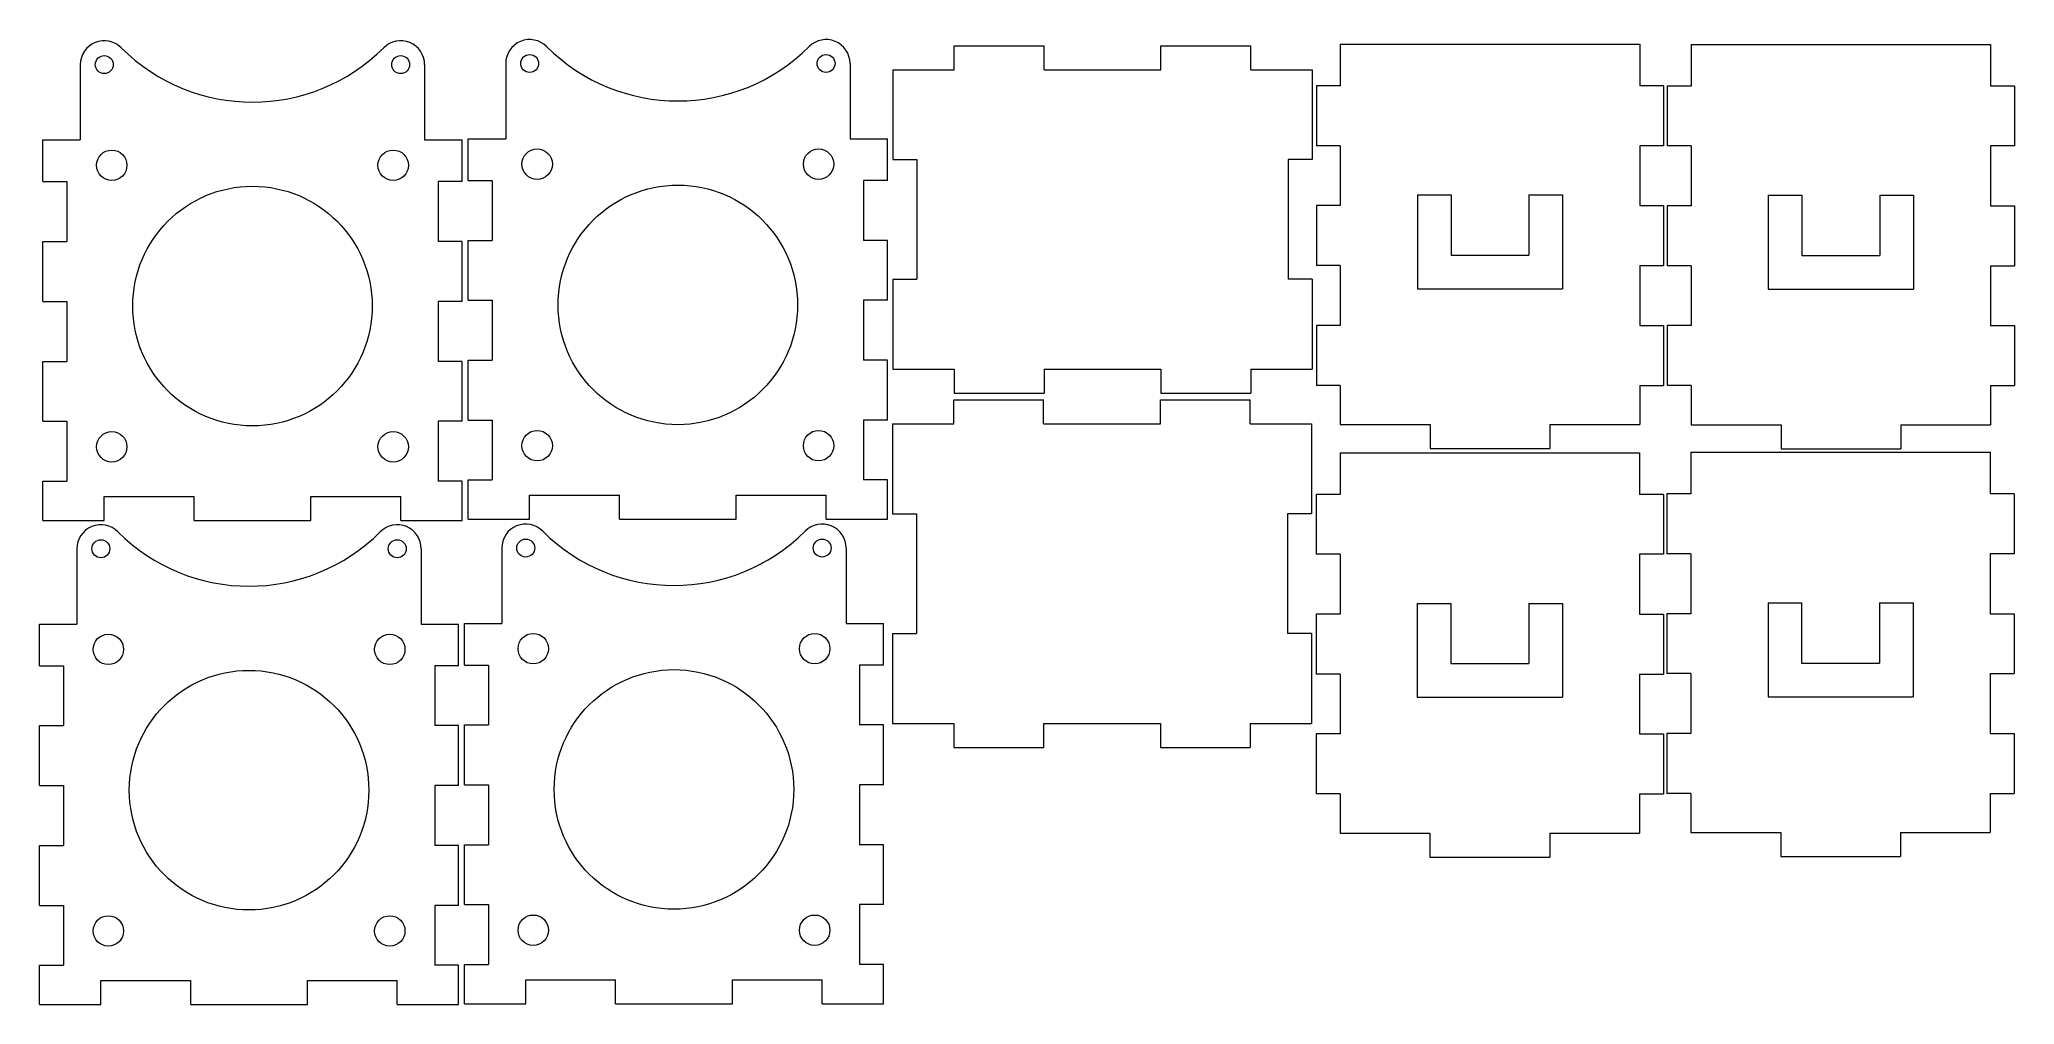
# Model space of a CAD drawing. Header units: millimetres. Extents: x 55 to 385, y 80 to 241.
import ezdxf

# ---------------------------------------------------------------- set-up
doc = ezdxf.new("R2010")
doc.units = ezdxf.units.MM

msp = doc.modelspace()

# ---------------------------------------------------------------- linework, layer by layer
at = {"color": 7, "linetype": 'Continuous', "lineweight": 15}
for p, q in [((208.02, 235.87), (208.02, 239.87)), ((208.02, 239.87), (223.02, 239.87)), ((223.02, 235.87), (223.02, 239.87)), ((242.52, 235.87), (242.52, 239.87)), ((242.52, 239.87), (257.52, 239.87)), ((257.52, 235.87), (257.52, 239.87)), ((272.48, 240.12), (272.48, 233.17)), ((272.48, 240.12), (322.48, 240.12)), ((322.48, 240.12), (322.48, 233.17)), ((331.08, 240.08), (331.08, 233.14)), ((331.08, 240.08), (381.08, 240.08)), ((381.08, 240.08), (381.08, 233.14)), ((62.06, 236.71), (62.06, 224.13)), ((119.56, 236.71), (119.56, 224.13)), ((133.1, 236.9), (133.1, 224.32)), ((190.6, 236.9), (190.6, 224.32)), ((197.77, 235.87), (197.77, 220.87)), ((197.77, 235.87), (208.02, 235.87)), ((223.02, 235.87), (242.52, 235.87)), ((257.52, 235.87), (267.77, 235.87)), ((267.77, 235.87), (267.77, 220.87)), ((268.48, 233.17), (268.48, 223.17)), ((272.48, 233.17), (268.48, 233.17)), ((326.48, 233.17), (322.48, 233.17)), ((326.48, 233.17), (326.48, 223.17)), ((327.08, 233.14), (327.08, 223.14)), ((331.08, 233.14), (327.08, 233.14)), ((385.08, 233.14), (381.08, 233.14)), ((385.08, 233.14), (385.08, 223.14)), ((126.85, 217.37), (126.85, 224.32)), ((126.85, 224.32), (133.1, 224.32)), ((190.6, 224.32), (196.85, 224.32)), ((196.85, 217.37), (196.85, 224.32)), ((55.81, 217.18), (55.81, 224.13)), ((55.81, 224.13), (62.06, 224.13)), ((119.56, 224.13), (125.81, 224.13)), ((125.81, 217.18), (125.81, 224.13)), ((272.48, 223.17), (268.48, 223.17)), ((272.48, 223.17), (272.48, 213.17)), ((326.48, 223.17), (322.48, 223.17)), ((322.48, 223.17), (322.48, 213.17)), ((331.08, 223.14), (327.08, 223.14)), ((331.08, 223.14), (331.08, 213.14)), ((385.08, 223.14), (381.08, 223.14)), ((381.08, 223.14), (381.08, 213.14)), ((197.77, 220.87), (201.77, 220.87)), ((201.77, 220.87), (201.77, 200.87)), ((267.77, 220.87), (263.77, 220.87)), ((263.77, 220.87), (263.77, 200.87)), ((55.81, 217.18), (59.81, 217.18)), ((59.81, 217.18), (59.81, 207.18)), ((125.81, 217.18), (121.81, 217.18)), ((121.81, 217.18), (121.81, 207.18)), ((126.85, 217.37), (130.85, 217.37)), ((130.85, 217.37), (130.85, 207.37)), ((196.85, 217.37), (192.85, 217.37)), ((192.85, 217.37), (192.85, 207.37)), ((285.36, 214.97), (290.98, 214.97)), ((285.36, 214.97), (285.36, 199.29)), ((290.98, 214.97), (290.98, 204.91)), ((303.98, 214.97), (309.6, 214.97)), ((303.98, 214.97), (303.98, 204.91)), ((309.6, 214.97), (309.6, 199.29)), ((343.96, 214.93), (349.58, 214.93)), ((343.96, 214.93), (343.96, 199.25)), ((349.58, 214.93), (349.58, 204.87)), ((362.58, 214.93), (368.2, 214.93)), ((362.58, 214.93), (362.58, 204.87)), ((368.2, 214.93), (368.2, 199.25)), ((268.48, 213.17), (268.48, 203.17)), ((272.48, 213.17), (268.48, 213.17)), ((322.48, 213.17), (326.48, 213.17)), ((326.48, 213.17), (326.48, 203.17)), ((327.08, 213.14), (327.08, 203.14)), ((331.08, 213.14), (327.08, 213.14)), ((381.08, 213.14), (385.08, 213.14)), ((385.08, 213.14), (385.08, 203.14)), ((55.81, 197.18), (55.81, 207.18)), ((55.81, 207.18), (59.81, 207.18)), ((125.81, 207.18), (121.81, 207.18)), ((125.81, 197.18), (125.81, 207.18)), ((126.85, 197.37), (126.85, 207.37)), ((126.85, 207.37), (130.85, 207.37)), ((196.85, 207.37), (192.85, 207.37)), ((196.85, 197.37), (196.85, 207.37)), ((290.98, 204.91), (303.98, 204.91)), ((349.58, 204.87), (362.58, 204.87)), ((272.48, 203.17), (268.48, 203.17)), ((272.48, 203.17), (272.48, 193.17)), ((322.48, 203.17), (326.48, 203.17)), ((322.48, 203.17), (322.48, 193.17)), ((331.08, 203.14), (327.08, 203.14)), ((331.08, 203.14), (331.08, 193.14)), ((381.08, 203.14), (385.08, 203.14)), ((381.08, 203.14), (381.08, 193.14)), ((197.77, 200.87), (197.77, 185.87)), ((197.77, 200.87), (201.77, 200.87)), ((267.77, 200.87), (263.77, 200.87)), ((267.77, 200.87), (267.77, 185.87)), ((285.36, 199.29), (309.6, 199.29)), ((343.96, 199.25), (368.2, 199.25)), ((55.81, 197.18), (59.81, 197.18)), ((59.81, 197.18), (59.81, 187.18)), ((125.81, 197.18), (121.81, 197.18)), ((121.81, 197.18), (121.81, 187.18)), ((126.85, 197.37), (130.85, 197.37)), ((130.85, 197.37), (130.85, 187.37)), ((196.85, 197.37), (192.85, 197.37)), ((192.85, 197.37), (192.85, 187.37)), ((268.48, 193.17), (268.48, 183.17)), ((272.48, 193.17), (268.48, 193.17)), ((322.48, 193.17), (326.48, 193.17)), ((326.48, 193.17), (326.48, 183.17)), ((327.08, 193.14), (327.08, 183.14)), ((331.08, 193.14), (327.08, 193.14)), ((381.08, 193.14), (385.08, 193.14)), ((385.08, 193.14), (385.08, 183.14)), ((55.81, 177.18), (55.81, 187.18)), ((55.81, 187.18), (59.81, 187.18)), ((125.81, 187.18), (121.81, 187.18)), ((125.81, 177.18), (125.81, 187.18)), ((126.85, 177.37), (126.85, 187.37)), ((126.85, 187.37), (130.85, 187.37)), ((196.85, 187.37), (192.85, 187.37)), ((196.85, 177.37), (196.85, 187.37)), ((197.77, 185.87), (208.02, 185.87)), ((208.02, 185.87), (208.02, 181.87)), ((223.02, 185.87), (242.52, 185.87)), ((223.02, 185.87), (223.02, 181.87)), ((242.52, 185.87), (242.52, 181.87)), ((257.52, 185.87), (267.77, 185.87)), ((257.52, 185.87), (257.52, 181.87)), ((208.02, 181.87), (223.02, 181.87)), ((242.52, 181.87), (257.52, 181.87)), ((272.48, 183.17), (268.48, 183.17)), ((272.48, 183.17), (272.48, 176.62)), ((322.48, 183.17), (326.48, 183.17)), ((322.48, 183.17), (322.48, 176.62)), ((331.08, 183.14), (327.08, 183.14)), ((331.08, 183.14), (331.08, 176.58)), ((381.08, 183.14), (385.08, 183.14)), ((381.08, 183.14), (381.08, 176.58)), ((207.94, 176.74), (207.94, 180.74)), ((207.94, 180.74), (222.94, 180.74)), ((222.94, 176.74), (222.94, 180.74)), ((242.43, 176.74), (242.43, 180.74)), ((242.43, 180.74), (257.43, 180.74)), ((257.43, 176.74), (257.43, 180.74)), ((55.81, 177.18), (59.81, 177.18)), ((59.81, 177.18), (59.81, 167.18)), ((125.81, 177.18), (121.81, 177.18)), ((121.81, 177.18), (121.81, 167.18)), ((126.85, 177.37), (130.85, 177.37)), ((130.85, 177.37), (130.85, 167.37)), ((196.85, 177.37), (192.85, 177.37)), ((192.85, 177.37), (192.85, 167.37)), ((197.68, 176.74), (197.68, 161.74)), ((197.68, 176.74), (207.94, 176.74)), ((222.94, 176.74), (242.43, 176.74)), ((257.43, 176.74), (267.68, 176.74)), ((267.68, 176.74), (267.68, 161.74)), ((272.48, 176.62), (287.48, 176.62)), ((287.48, 176.62), (287.48, 172.62)), ((307.48, 176.62), (322.48, 176.62)), ((307.48, 176.62), (307.48, 172.62)), ((331.08, 176.58), (346.08, 176.58)), ((346.08, 176.58), (346.08, 172.58)), ((366.08, 176.58), (381.08, 176.58)), ((366.08, 176.58), (366.08, 172.58)), ((272.46, 171.92), (272.46, 164.97)), ((272.46, 171.92), (322.46, 171.92)), ((287.48, 172.62), (307.48, 172.62)), ((322.46, 171.92), (322.46, 164.97)), ((331.03, 172), (331.03, 165.05)), ((331.03, 172), (381.03, 172)), ((346.08, 172.58), (366.08, 172.58)), ((381.03, 172), (381.03, 165.05)), ((55.81, 160.63), (55.81, 167.18)), ((55.81, 167.18), (59.81, 167.18)), ((125.81, 167.18), (121.81, 167.18)), ((125.81, 160.63), (125.81, 167.18)), ((126.85, 160.82), (126.85, 167.37)), ((126.85, 167.37), (130.85, 167.37)), ((196.85, 167.37), (192.85, 167.37)), ((196.85, 160.82), (196.85, 167.37)), ((268.46, 164.97), (268.46, 154.97)), ((272.46, 164.97), (268.46, 164.97)), ((326.46, 164.97), (322.46, 164.97)), ((326.46, 164.97), (326.46, 154.97)), ((327.03, 165.05), (327.03, 155.05)), ((331.03, 165.05), (327.03, 165.05)), ((385.03, 165.05), (381.03, 165.05)), ((385.03, 165.05), (385.03, 155.05)), ((66.06, 164.63), (81.06, 164.63)), ((66.06, 160.63), (66.06, 164.63)), ((81.06, 160.63), (81.06, 164.63)), ((100.56, 164.63), (115.56, 164.63)), ((100.56, 160.63), (100.56, 164.63)), ((115.56, 160.63), (115.56, 164.63)), ((137.1, 164.82), (152.1, 164.82)), ((137.1, 160.82), (137.1, 164.82)), ((152.1, 160.82), (152.1, 164.82)), ((171.6, 164.82), (186.6, 164.82)), ((171.6, 160.82), (171.6, 164.82)), ((186.6, 160.82), (186.6, 164.82)), ((197.68, 161.74), (201.68, 161.74)), ((201.68, 161.74), (201.68, 141.74)), ((267.68, 161.74), (263.68, 161.74)), ((263.68, 161.74), (263.68, 141.74)), ((55.81, 160.63), (66.06, 160.63)), ((81.06, 160.63), (100.56, 160.63)), ((115.56, 160.63), (125.81, 160.63)), ((126.85, 160.82), (137.1, 160.82)), ((152.1, 160.82), (171.6, 160.82)), ((186.6, 160.82), (196.85, 160.82)), ((61.49, 155.89), (61.49, 143.31)), ((118.99, 155.89), (118.99, 143.31)), ((132.45, 156.01), (132.45, 143.43)), ((189.95, 156.01), (189.95, 143.43)), ((331.03, 155.05), (327.03, 155.05)), ((331.03, 155.05), (331.03, 145.05)), ((385.03, 155.05), (381.03, 155.05)), ((381.03, 155.05), (381.03, 145.05)), ((272.46, 154.97), (268.46, 154.97)), ((272.46, 154.97), (272.46, 144.97)), ((326.46, 154.97), (322.46, 154.97)), ((322.46, 154.97), (322.46, 144.97)), ((285.34, 146.76), (290.96, 146.76)), ((285.34, 146.76), (285.34, 131.09)), ((290.96, 146.76), (290.96, 136.71)), ((303.96, 146.76), (309.58, 146.76)), ((303.96, 146.76), (303.96, 136.71)), ((309.58, 146.76), (309.58, 131.09)), ((343.91, 146.85), (349.53, 146.85)), ((343.91, 146.85), (343.91, 131.17)), ((349.53, 146.85), (349.53, 136.79)), ((362.53, 146.85), (368.15, 146.85)), ((362.53, 146.85), (362.53, 136.79)), ((368.15, 146.85), (368.15, 131.17)), ((55.24, 136.36), (55.24, 143.31)), ((55.24, 143.31), (61.49, 143.31)), ((118.99, 143.31), (125.24, 143.31)), ((125.24, 136.36), (125.24, 143.31)), ((126.2, 136.48), (126.2, 143.43)), ((126.2, 143.43), (132.45, 143.43)), ((189.95, 143.43), (196.2, 143.43)), ((196.2, 136.48), (196.2, 143.43)), ((268.46, 144.97), (268.46, 134.97)), ((272.46, 144.97), (268.46, 144.97)), ((322.46, 144.97), (326.46, 144.97)), ((326.46, 144.97), (326.46, 134.97)), ((327.03, 145.05), (327.03, 135.05)), ((331.03, 145.05), (327.03, 145.05)), ((381.03, 145.05), (385.03, 145.05)), ((385.03, 145.05), (385.03, 135.05)), ((197.68, 141.74), (197.68, 126.74)), ((197.68, 141.74), (201.68, 141.74)), ((267.68, 141.74), (263.68, 141.74)), ((267.68, 141.74), (267.68, 126.74)), ((55.24, 136.36), (59.24, 136.36)), ((59.24, 136.36), (59.24, 126.36)), ((125.24, 136.36), (121.24, 136.36)), ((121.24, 136.36), (121.24, 126.36)), ((126.2, 136.48), (130.2, 136.48)), ((130.2, 136.48), (130.2, 126.48)), ((196.2, 136.48), (192.2, 136.48)), ((192.2, 136.48), (192.2, 126.48)), ((290.96, 136.71), (303.96, 136.71)), ((349.53, 136.79), (362.53, 136.79)), ((272.46, 134.97), (268.46, 134.97)), ((272.46, 134.97), (272.46, 124.97)), ((322.46, 134.97), (326.46, 134.97)), ((322.46, 134.97), (322.46, 124.97)), ((331.03, 135.05), (327.03, 135.05)), ((331.03, 135.05), (331.03, 125.05)), ((381.03, 135.05), (385.03, 135.05)), ((381.03, 135.05), (381.03, 125.05)), ((285.34, 131.09), (309.58, 131.09)), ((343.91, 131.17), (368.15, 131.17)), ((55.24, 116.36), (55.24, 126.36)), ((55.24, 126.36), (59.24, 126.36)), ((125.24, 126.36), (121.24, 126.36)), ((125.24, 116.36), (125.24, 126.36)), ((126.2, 116.48), (126.2, 126.48)), ((126.2, 126.48), (130.2, 126.48)), ((196.2, 126.48), (192.2, 126.48)), ((196.2, 116.48), (196.2, 126.48)), ((197.68, 126.74), (207.94, 126.74)), ((207.94, 126.74), (207.94, 122.74)), ((222.94, 126.74), (242.43, 126.74)), ((222.94, 126.74), (222.94, 122.74)), ((242.43, 126.74), (242.43, 122.74)), ((257.43, 126.74), (267.68, 126.74)), ((257.43, 126.74), (257.43, 122.74)), ((207.94, 122.74), (222.94, 122.74)), ((242.43, 122.74), (257.43, 122.74)), ((268.46, 124.97), (268.46, 114.97)), ((272.46, 124.97), (268.46, 124.97)), ((322.46, 124.97), (326.46, 124.97)), ((326.46, 124.97), (326.46, 114.97)), ((327.03, 125.05), (327.03, 115.05)), ((331.03, 125.05), (327.03, 125.05)), ((381.03, 125.05), (385.03, 125.05)), ((385.03, 125.05), (385.03, 115.05)), ((55.24, 116.36), (59.24, 116.36)), ((59.24, 116.36), (59.24, 106.36)), ((125.24, 116.36), (121.24, 116.36)), ((121.24, 116.36), (121.24, 106.36)), ((126.2, 116.48), (130.2, 116.48)), ((130.2, 116.48), (130.2, 106.48)), ((196.2, 116.48), (192.2, 116.48)), ((192.2, 116.48), (192.2, 106.48)), ((272.46, 114.97), (268.46, 114.97)), ((272.46, 114.97), (272.46, 108.42)), ((322.46, 114.97), (326.46, 114.97)), ((322.46, 114.97), (322.46, 108.42)), ((331.03, 115.05), (327.03, 115.05)), ((331.03, 115.05), (331.03, 108.5)), ((381.03, 115.05), (385.03, 115.05)), ((381.03, 115.05), (381.03, 108.5)), ((55.24, 96.36), (55.24, 106.36)), ((55.24, 106.36), (59.24, 106.36)), ((125.24, 106.36), (121.24, 106.36)), ((125.24, 96.36), (125.24, 106.36)), ((126.2, 96.48), (126.2, 106.48)), ((126.2, 106.48), (130.2, 106.48)), ((196.2, 106.48), (192.2, 106.48)), ((196.2, 96.48), (196.2, 106.48)), ((272.46, 108.42), (287.46, 108.42)), ((287.46, 108.42), (287.46, 104.42)), ((307.46, 108.42), (322.46, 108.42)), ((307.46, 108.42), (307.46, 104.42)), ((331.03, 108.5), (346.03, 108.5)), ((346.03, 108.5), (346.03, 104.5)), ((366.03, 108.5), (381.03, 108.5)), ((366.03, 108.5), (366.03, 104.5)), ((287.46, 104.42), (307.46, 104.42)), ((346.03, 104.5), (366.03, 104.5)), ((55.24, 96.36), (59.24, 96.36)), ((59.24, 96.36), (59.24, 86.36)), ((125.24, 96.36), (121.24, 96.36)), ((121.24, 96.36), (121.24, 86.36)), ((126.2, 96.48), (130.2, 96.48)), ((130.2, 96.48), (130.2, 86.48)), ((196.2, 96.48), (192.2, 96.48)), ((192.2, 96.48), (192.2, 86.48)), ((55.24, 79.81), (55.24, 86.36)), ((55.24, 86.36), (59.24, 86.36)), ((125.24, 86.36), (121.24, 86.36)), ((125.24, 79.81), (125.24, 86.36)), ((126.2, 79.93), (126.2, 86.48)), ((126.2, 86.48), (130.2, 86.48)), ((196.2, 86.48), (192.2, 86.48)), ((196.2, 79.93), (196.2, 86.48)), ((65.49, 83.81), (80.49, 83.81)), ((65.49, 79.81), (65.49, 83.81)), ((80.49, 79.81), (80.49, 83.81)), ((99.99, 83.81), (114.99, 83.81)), ((99.99, 79.81), (99.99, 83.81)), ((114.99, 79.81), (114.99, 83.81)), ((136.45, 83.93), (151.45, 83.93)), ((136.45, 79.93), (136.45, 83.93)), ((151.45, 79.93), (151.45, 83.93)), ((170.95, 83.93), (185.95, 83.93)), ((170.95, 79.93), (170.95, 83.93)), ((185.95, 79.93), (185.95, 83.93)), ((55.24, 79.81), (65.49, 79.81)), ((80.49, 79.81), (99.99, 79.81)), ((114.99, 79.81), (125.24, 79.81)), ((126.2, 79.93), (136.45, 79.93)), ((151.45, 79.93), (170.95, 79.93)), ((185.95, 79.93), (196.2, 79.93))]:
    msp.add_line(p, q, dxfattribs=at)
for centre, radius in [((66.06, 236.71), 1.5), ((115.56, 236.71), 1.5), ((137.1, 236.9), 1.5), ((186.6, 236.9), 1.5), ((67.31, 219.91), 2.54), ((114.31, 219.91), 2.54), ((138.35, 220.1), 2.54), ((185.35, 220.1), 2.54), ((90.81, 196.41), 20), ((161.85, 196.6), 20), ((67.31, 172.91), 2.54), ((114.31, 172.91), 2.54), ((138.35, 173.1), 2.54), ((185.35, 173.1), 2.54), ((65.49, 155.89), 1.5), ((114.99, 155.89), 1.5), ((136.45, 156.01), 1.5), ((185.95, 156.01), 1.5), ((66.74, 139.09), 2.54), ((113.74, 139.09), 2.54), ((137.7, 139.21), 2.54), ((184.7, 139.21), 2.54), ((90.24, 115.59), 20), ((161.2, 115.71), 20), ((66.74, 92.09), 2.54), ((113.74, 92.09), 2.54), ((137.7, 92.21), 2.54), ((184.7, 92.21), 2.54)]:
    msp.add_circle(centre, radius, dxfattribs=at)
for centre, radius, start, end in [((137.1, 236.9), 4, 45, 180), ((186.6, 236.9), 4, 0, 135), ((66.06, 236.71), 4, 45, 180), ((90.81, 261.46), 31, 225, 315), ((115.56, 236.71), 4, 0, 135), ((161.85, 261.65), 31, 225, 315), ((65.49, 155.89), 4, 45, 180), ((90.24, 180.64), 31, 225, 315), ((114.99, 155.89), 4, 0, 135), ((136.45, 156.01), 4, 45, 180), ((161.2, 180.76), 31, 225, 315), ((185.95, 156.01), 4, 0, 135)]:
    msp.add_arc(centre, radius, start, end, dxfattribs=at)

doc.saveas('drawing.dxf')
